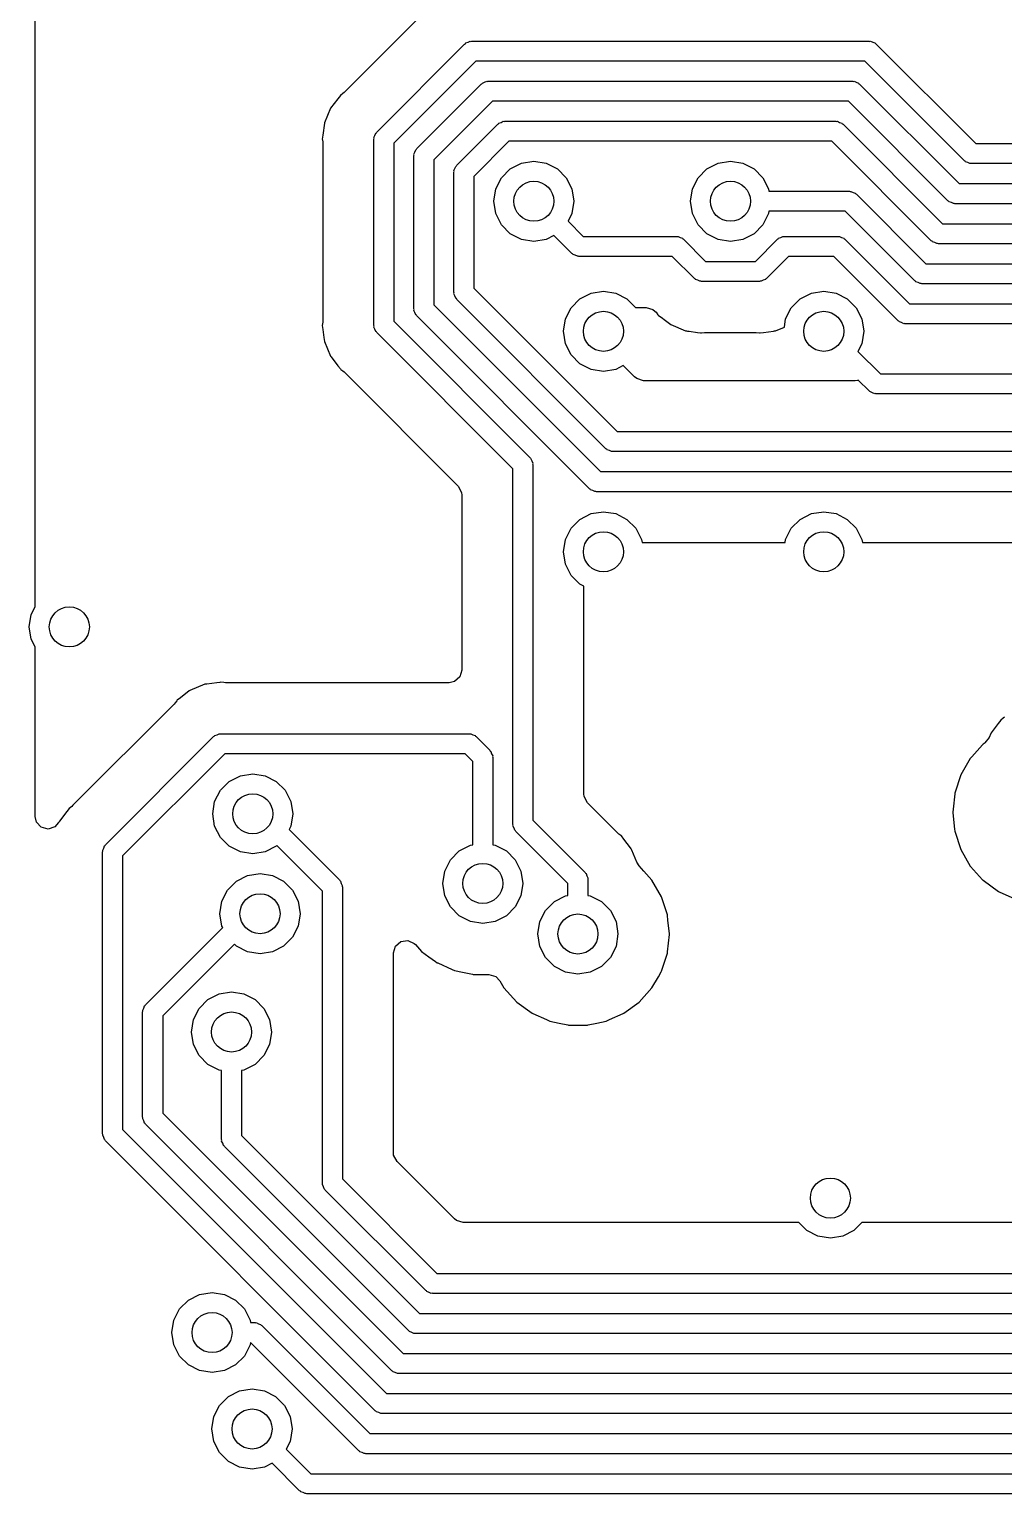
# Model space of a CAD drawing. Extents: x 1.41 to 5.4, y -5.53 to -2.36.
# Drawn here: x 1.409 to 1.793, y -4.065 to -3.49 of the extents above; entities that cross this region are included whole.
import ezdxf

# ---------------------------------------------------------------- set-up
doc = ezdxf.new("R2010")
doc.units = 0
doc.header["$MEASUREMENT"] = 0
doc.layers.add('BLACK', color=7, linetype='CONTINUOUS')

msp = doc.modelspace()

# ---------------------------------------------------------------- linework, layer by layer
at = {"layer": 'BLACK', "linetype": 'CONTINUOUS'}
for p, q in [((1.41173, -3.71657), (1.41173, -2.51895)), ((1.56512, -3.48258), (1.53324, -3.51446)), ((1.54605, -3.52996), (1.58061, -3.4954)), ((1.58061, -3.4954), (1.5809, -3.49525)), ((1.5809, -3.49525), (1.58108, -3.49499)), ((1.58108, -3.49499), (1.58196, -3.49471)), ((1.58196, -3.49471), (1.58278, -3.49429)), ((1.58278, -3.49429), (1.58309, -3.49434)), ((1.58309, -3.49434), (1.5834, -3.49424)), ((1.5834, -3.49424), (1.73964, -3.49424)), ((1.73964, -3.49424), (1.73994, -3.49434)), ((1.73994, -3.49434), (1.74025, -3.49429)), ((1.74025, -3.49429), (1.74107, -3.49471)), ((1.74107, -3.49471), (1.74195, -3.49499)), ((1.74195, -3.49499), (1.74214, -3.49525)), ((1.74214, -3.49525), (1.74242, -3.4954)), ((1.74242, -3.4954), (1.78155, -3.53452)), ((1.58503, -3.50212), (1.55277, -3.53437)), ((1.73801, -3.50212), (1.58503, -3.50212)), ((1.77713, -3.54124), (1.73801, -3.50212)), ((1.53275, -3.51489), (1.53175, -3.51565)), ((1.53324, -3.51446), (1.53275, -3.51489)), ((1.56178, -3.53647), (1.58713, -3.51112)), ((1.58713, -3.51112), (1.58741, -3.51098)), ((1.58741, -3.51098), (1.5876, -3.51072)), ((1.5876, -3.51072), (1.58847, -3.51044)), ((1.58847, -3.51044), (1.5893, -3.51002)), ((1.5893, -3.51002), (1.58961, -3.51007)), ((1.58961, -3.51007), (1.58991, -3.50997)), ((1.58991, -3.50997), (1.73312, -3.50997)), ((1.73312, -3.50997), (1.73342, -3.51007)), ((1.73342, -3.51007), (1.73374, -3.51002)), ((1.73374, -3.51002), (1.73456, -3.51044)), ((1.73456, -3.51044), (1.73543, -3.51072)), ((1.73543, -3.51072), (1.73562, -3.51098)), ((1.73562, -3.51098), (1.7359, -3.51112)), ((1.7359, -3.51112), (1.77503, -3.55025)), ((1.52791, -3.52066), (1.52554, -3.52638)), ((1.53079, -3.51691), (1.52791, -3.52066)), ((1.53175, -3.51565), (1.53079, -3.51691)), ((1.53079, -3.51691), (1.53079, -3.51691)), ((1.59154, -3.51785), (1.5685, -3.54089)), ((1.73149, -3.51785), (1.59154, -3.51785)), ((1.77062, -3.55697), (1.73149, -3.51785)), ((1.5255, -3.52649), (1.52488, -3.53117)), ((1.52554, -3.52638), (1.5255, -3.52649)), ((1.57751, -3.54299), (1.59364, -3.52685)), ((1.59364, -3.52685), (1.59393, -3.52671)), ((1.59393, -3.52671), (1.59411, -3.52645)), ((1.59411, -3.52645), (1.59499, -3.52617)), ((1.59499, -3.52617), (1.59581, -3.52575)), ((1.59581, -3.52575), (1.59613, -3.5258)), ((1.59613, -3.5258), (1.59643, -3.5257)), ((1.59643, -3.5257), (1.72661, -3.5257)), ((1.72661, -3.5257), (1.72691, -3.5258)), ((1.72691, -3.5258), (1.72722, -3.52575)), ((1.72722, -3.52575), (1.72804, -3.52617)), ((1.72804, -3.52617), (1.72892, -3.52645)), ((1.72892, -3.52645), (1.72911, -3.52671)), ((1.72911, -3.52671), (1.72939, -3.52685)), ((1.72939, -3.52685), (1.76852, -3.56598)), ((1.52488, -3.53117), (1.52467, -3.53274)), ((1.52488, -3.53117), (1.52488, -3.53117)), ((1.5449, -3.53274), (1.545, -3.53244)), ((1.54495, -3.53212), (1.54537, -3.5313)), ((1.545, -3.53244), (1.54495, -3.53212)), ((1.54537, -3.5313), (1.54565, -3.53043)), ((1.54565, -3.53043), (1.54591, -3.53024)), ((1.54591, -3.53024), (1.54605, -3.52996)), ((1.52467, -3.53274), (1.52472, -3.53306)), ((1.52472, -3.53306), (1.52484, -3.53399)), ((1.52484, -3.53399), (1.52488, -3.53463)), ((1.52488, -3.53463), (1.52488, -3.60407)), ((1.5449, -3.60596), (1.5449, -3.53274)), ((1.55277, -3.53437), (1.55277, -3.60433)), ((1.56068, -3.53864), (1.5611, -3.53782)), ((1.5611, -3.53782), (1.56138, -3.53694)), ((1.56138, -3.53694), (1.56164, -3.53675)), ((1.56164, -3.53675), (1.56178, -3.53647)), ((1.59806, -3.53357), (1.58423, -3.5474)), ((1.72497, -3.53357), (1.59806, -3.53357)), ((1.7641, -3.5727), (1.72497, -3.53357)), ((1.78155, -3.53452), (1.94252, -3.53452)), ((1.56063, -3.53925), (1.56073, -3.53895)), ((1.56063, -3.59945), (1.56063, -3.53925)), ((1.56073, -3.53895), (1.56068, -3.53864)), ((1.5685, -3.54089), (1.5685, -3.59782)), ((1.57683, -3.54433), (1.57711, -3.54346)), ((1.57711, -3.54346), (1.57737, -3.54327)), ((1.57737, -3.54327), (1.57751, -3.54299)), ((1.59858, -3.54444), (1.60297, -3.5422)), ((1.60297, -3.5422), (1.60783, -3.54143)), ((1.60783, -3.54143), (1.6127, -3.5422)), ((1.6127, -3.5422), (1.61709, -3.54444)), ((1.67588, -3.54444), (1.68027, -3.5422)), ((1.68027, -3.5422), (1.68514, -3.54143)), ((1.68514, -3.54143), (1.69, -3.5422)), ((1.69, -3.5422), (1.69439, -3.54444)), ((1.77742, -3.54139), (1.77713, -3.54124)), ((1.7776, -3.54165), (1.77742, -3.54139)), ((1.77848, -3.54193), (1.7776, -3.54165)), ((1.7793, -3.54235), (1.77848, -3.54193)), ((1.77962, -3.5423), (1.7793, -3.54235)), ((1.77992, -3.5424), (1.77962, -3.5423)), ((1.94089, -3.5424), (1.77992, -3.5424)), ((1.57636, -3.54577), (1.57646, -3.54547)), ((1.57636, -3.59293), (1.57636, -3.54577)), ((1.57641, -3.54515), (1.57683, -3.54433)), ((1.57646, -3.54547), (1.57641, -3.54515)), ((1.58423, -3.5474), (1.58423, -3.5913)), ((1.59286, -3.55231), (1.59509, -3.54792)), ((1.59509, -3.54792), (1.59858, -3.54444)), ((1.61709, -3.54444), (1.62058, -3.54792)), ((1.62058, -3.54792), (1.62281, -3.55231)), ((1.67016, -3.55231), (1.6724, -3.54792)), ((1.6724, -3.54792), (1.67588, -3.54444)), ((1.69439, -3.54444), (1.69788, -3.54792)), ((1.69788, -3.54792), (1.70011, -3.55231)), ((1.59209, -3.55718), (1.59286, -3.55231)), ((1.62281, -3.55231), (1.62358, -3.55718)), ((1.66939, -3.55718), (1.67016, -3.55231)), ((1.70011, -3.55231), (1.70026, -3.55324)), ((1.70026, -3.55324), (1.7319, -3.55324)), ((1.7319, -3.55324), (1.7322, -3.55334)), ((1.7322, -3.55334), (1.73252, -3.55329)), ((1.73252, -3.55329), (1.73334, -3.55371)), ((1.73334, -3.55371), (1.73422, -3.55399)), ((1.73422, -3.55399), (1.7344, -3.55425)), ((1.7344, -3.55425), (1.73468, -3.55439)), ((1.73468, -3.55439), (1.762, -3.58171)), ((1.77503, -3.55025), (1.93601, -3.55025)), ((1.59286, -3.56204), (1.59209, -3.55718)), ((1.62358, -3.55718), (1.62281, -3.56204)), ((1.67016, -3.56204), (1.66939, -3.55718)), ((1.70026, -3.56111), (1.70011, -3.56204)), ((1.73027, -3.56111), (1.70026, -3.56111)), ((1.75759, -3.58843), (1.73027, -3.56111)), ((1.7709, -3.55712), (1.77062, -3.55697)), ((1.77109, -3.55738), (1.7709, -3.55712)), ((1.77197, -3.55766), (1.77109, -3.55738)), ((1.77279, -3.55808), (1.77197, -3.55766)), ((1.7731, -3.55803), (1.77279, -3.55808)), ((1.7734, -3.55813), (1.7731, -3.55803)), ((1.93438, -3.55813), (1.7734, -3.55813)), ((1.59509, -3.56643), (1.59286, -3.56204)), ((1.59858, -3.56992), (1.59509, -3.56643)), ((1.62281, -3.56204), (1.62128, -3.56505)), ((1.62128, -3.56505), (1.62718, -3.57096)), ((1.6724, -3.56643), (1.67016, -3.56204)), ((1.67588, -3.56992), (1.6724, -3.56643)), ((1.69788, -3.56643), (1.69439, -3.56992)), ((1.70011, -3.56204), (1.69788, -3.56643)), ((1.76852, -3.56598), (1.92949, -3.56598)), ((1.60297, -3.57215), (1.59858, -3.56992)), ((1.60783, -3.57293), (1.60297, -3.57215)), ((1.6127, -3.57215), (1.60783, -3.57293)), ((1.61571, -3.57062), (1.6127, -3.57215)), ((1.62277, -3.57768), (1.61571, -3.57062)), ((1.62718, -3.57096), (1.66391, -3.57096)), ((1.66391, -3.57096), (1.66421, -3.57105)), ((1.66421, -3.57105), (1.66452, -3.57101)), ((1.66452, -3.57101), (1.66534, -3.57142)), ((1.66534, -3.57142), (1.66622, -3.57171)), ((1.66622, -3.57171), (1.66641, -3.57197)), ((1.66641, -3.57197), (1.66669, -3.57211)), ((1.66669, -3.57211), (1.67536, -3.58078)), ((1.68027, -3.57215), (1.67588, -3.56992)), ((1.68514, -3.57293), (1.68027, -3.57215)), ((1.69, -3.57215), (1.68514, -3.57293)), ((1.69439, -3.56992), (1.69, -3.57215)), ((1.69491, -3.58078), (1.70358, -3.57211)), ((1.70358, -3.57211), (1.70387, -3.57197)), ((1.70387, -3.57197), (1.70405, -3.57171)), ((1.70405, -3.57171), (1.70493, -3.57142)), ((1.70493, -3.57142), (1.70575, -3.57101)), ((1.70575, -3.57101), (1.70606, -3.57105)), ((1.70606, -3.57105), (1.70637, -3.57096)), ((1.70637, -3.57096), (1.72737, -3.57096)), ((1.72737, -3.57096), (1.72768, -3.57105)), ((1.72768, -3.57105), (1.72799, -3.57101)), ((1.72799, -3.57101), (1.72881, -3.57142)), ((1.72881, -3.57142), (1.72969, -3.57171)), ((1.72969, -3.57171), (1.72987, -3.57197)), ((1.72987, -3.57197), (1.73016, -3.57211)), ((1.73016, -3.57211), (1.75549, -3.59744)), ((1.76439, -3.57285), (1.7641, -3.5727)), ((1.76457, -3.5731), (1.76439, -3.57285)), ((1.62305, -3.57782), (1.62277, -3.57768)), ((1.62324, -3.57808), (1.62305, -3.57782)), ((1.62411, -3.57836), (1.62324, -3.57808)), ((1.62494, -3.57878), (1.62411, -3.57836)), ((1.76545, -3.57339), (1.76457, -3.5731)), ((1.76627, -3.57381), (1.76545, -3.57339)), ((1.76659, -3.57376), (1.76627, -3.57381)), ((1.76689, -3.57386), (1.76659, -3.57376)), ((1.92786, -3.57386), (1.76689, -3.57386)), ((1.62525, -3.57873), (1.62494, -3.57878)), ((1.62555, -3.57883), (1.62525, -3.57873)), ((1.66227, -3.57883), (1.62555, -3.57883)), ((1.67094, -3.5875), (1.66227, -3.57883)), ((1.67536, -3.58078), (1.69491, -3.58078)), ((1.708, -3.57883), (1.69933, -3.5875)), ((1.72574, -3.57883), (1.708, -3.57883)), ((1.75107, -3.60416), (1.72574, -3.57883)), ((1.762, -3.58171), (1.92158, -3.58171)), ((1.67123, -3.58765), (1.67094, -3.5875)), ((1.67141, -3.5879), (1.67123, -3.58765)), ((1.67229, -3.58819), (1.67141, -3.5879)), ((1.67311, -3.58861), (1.67229, -3.58819)), ((1.67343, -3.58856), (1.67311, -3.58861)), ((1.67373, -3.58865), (1.67343, -3.58856)), ((1.69654, -3.58865), (1.67373, -3.58865)), ((1.69685, -3.58856), (1.69654, -3.58865)), ((1.69716, -3.58861), (1.69685, -3.58856)), ((1.69798, -3.58819), (1.69716, -3.58861)), ((1.69886, -3.5879), (1.69798, -3.58819)), ((1.69904, -3.58765), (1.69886, -3.5879)), ((1.69933, -3.5875), (1.69904, -3.58765)), ((1.75787, -3.58858), (1.75759, -3.58843)), ((1.75806, -3.58883), (1.75787, -3.58858)), ((1.75893, -3.58912), (1.75806, -3.58883)), ((1.75976, -3.58954), (1.75893, -3.58912)), ((1.76007, -3.58949), (1.75976, -3.58954)), ((1.76037, -3.58959), (1.76007, -3.58949)), ((1.91995, -3.58959), (1.76037, -3.58959)), ((1.57646, -3.59324), (1.57636, -3.59293)), ((1.57641, -3.59355), (1.57646, -3.59324)), ((1.57683, -3.59437), (1.57641, -3.59355)), ((1.57711, -3.59525), (1.57683, -3.59437)), ((1.57737, -3.59543), (1.57711, -3.59525)), ((1.57751, -3.59572), (1.57737, -3.59543)), ((1.63619, -3.6544), (1.57751, -3.59572)), ((1.58423, -3.5913), (1.64061, -3.64768)), ((1.62245, -3.59901), (1.62593, -3.59553)), ((1.62593, -3.59553), (1.63032, -3.59329)), ((1.63032, -3.59329), (1.63519, -3.59252)), ((1.63519, -3.59252), (1.64005, -3.59329)), ((1.64005, -3.59329), (1.64444, -3.59553)), ((1.64444, -3.59553), (1.64777, -3.59885)), ((1.70906, -3.59901), (1.71254, -3.59553)), ((1.71254, -3.59553), (1.71693, -3.59329)), ((1.71693, -3.59329), (1.7218, -3.59252)), ((1.7218, -3.59252), (1.72667, -3.59329)), ((1.72667, -3.59329), (1.73106, -3.59553)), ((1.73106, -3.59553), (1.73454, -3.59901)), ((1.56073, -3.59975), (1.56063, -3.59945)), ((1.56068, -3.60006), (1.56073, -3.59975)), ((1.5611, -3.60089), (1.56068, -3.60006)), ((1.56138, -3.60176), (1.5611, -3.60089)), ((1.5685, -3.59782), (1.63409, -3.66341)), ((1.62021, -3.6034), (1.62245, -3.59901)), ((1.64777, -3.59885), (1.65193, -3.59885)), ((1.65193, -3.59885), (1.65461, -3.59964)), ((1.65461, -3.59964), (1.65544, -3.6003)), ((1.65544, -3.6003), (1.65545, -3.60032)), ((1.65545, -3.60032), (1.65588, -3.6008)), ((1.65588, -3.6008), (1.65664, -3.6018)), ((1.70682, -3.6034), (1.70906, -3.59901)), ((1.73454, -3.59901), (1.73678, -3.6034)), ((1.75549, -3.59744), (1.91225, -3.59744)), ((1.52484, -3.60472), (1.52467, -3.60596)), ((1.52467, -3.60596), (1.52488, -3.60753)), ((1.52488, -3.60407), (1.52484, -3.60472)), ((1.545, -3.60627), (1.5449, -3.60596)), ((1.54495, -3.60658), (1.545, -3.60627)), ((1.54537, -3.6074), (1.54495, -3.60658)), ((1.54565, -3.60828), (1.54537, -3.6074)), ((1.55277, -3.60433), (1.60631, -3.65786)), ((1.56164, -3.60195), (1.56138, -3.60176)), ((1.56178, -3.60223), (1.56164, -3.60195)), ((1.62968, -3.67013), (1.56178, -3.60223)), ((1.61944, -3.60827), (1.62021, -3.6034)), ((1.65664, -3.6018), (1.6569, -3.602)), ((1.6569, -3.602), (1.6579, -3.60277)), ((1.6579, -3.60277), (1.6579, -3.60277)), ((1.6579, -3.60277), (1.6596, -3.60407)), ((1.6596, -3.60407), (1.66165, -3.60564)), ((1.66165, -3.60564), (1.66747, -3.60806)), ((1.7028, -3.60806), (1.70632, -3.6066)), ((1.70632, -3.6066), (1.70682, -3.6034)), ((1.73678, -3.6034), (1.73755, -3.60827)), ((1.75136, -3.60431), (1.75107, -3.60416)), ((1.75154, -3.60456), (1.75136, -3.60431)), ((1.75242, -3.60485), (1.75154, -3.60456)), ((1.75324, -3.60527), (1.75242, -3.60485)), ((1.75355, -3.60522), (1.75324, -3.60527)), ((1.75386, -3.60531), (1.75355, -3.60522)), ((1.91062, -3.60531), (1.75386, -3.60531)), ((1.52488, -3.60753), (1.52488, -3.60753)), ((1.52488, -3.60753), (1.5253, -3.61075)), ((1.5253, -3.61075), (1.5255, -3.61222)), ((1.5255, -3.61222), (1.52791, -3.61805)), ((1.54591, -3.60846), (1.54565, -3.60828)), ((1.54605, -3.60875), (1.54591, -3.60846)), ((1.59958, -3.66228), (1.54605, -3.60875)), ((1.62021, -3.61313), (1.61944, -3.60827)), ((1.62245, -3.61752), (1.62021, -3.61313)), ((1.66747, -3.60806), (1.6678, -3.6081)), ((1.6678, -3.6081), (1.6678, -3.6081)), ((1.6678, -3.6081), (1.66824, -3.60816)), ((1.66824, -3.60816), (1.6689, -3.60825)), ((1.6689, -3.60825), (1.67216, -3.60867)), ((1.67216, -3.60867), (1.67216, -3.60867)), ((1.67216, -3.60867), (1.67216, -3.60867)), ((1.67216, -3.60867), (1.67341, -3.60884)), ((1.67341, -3.60884), (1.67373, -3.60888)), ((1.67373, -3.60888), (1.67498, -3.60872)), ((1.67498, -3.60872), (1.67562, -3.60867)), ((1.67562, -3.60867), (1.69465, -3.60867)), ((1.69465, -3.60867), (1.6953, -3.60872)), ((1.6953, -3.60872), (1.69654, -3.60888)), ((1.69654, -3.60888), (1.69687, -3.60884)), ((1.69687, -3.60884), (1.69811, -3.60867)), ((1.69811, -3.60867), (1.70203, -3.60816)), ((1.69811, -3.60867), (1.69811, -3.60867)), ((1.69811, -3.60867), (1.69811, -3.60867)), ((1.69811, -3.60867), (1.69811, -3.60867)), ((1.70203, -3.60816), (1.70248, -3.6081)), ((1.70248, -3.6081), (1.7028, -3.60806)), ((1.70248, -3.6081), (1.70248, -3.6081)), ((1.73678, -3.61313), (1.73524, -3.61614)), ((1.73755, -3.60827), (1.73678, -3.61313)), ((1.52791, -3.61805), (1.52811, -3.6183)), ((1.52811, -3.6183), (1.52811, -3.6183)), ((1.52811, -3.6183), (1.53079, -3.62179)), ((1.62593, -3.62101), (1.62245, -3.61752)), ((1.73524, -3.61614), (1.74408, -3.62498)), ((1.53079, -3.62179), (1.53079, -3.62179)), ((1.53079, -3.62179), (1.53175, -3.62305)), ((1.53175, -3.62305), (1.53201, -3.62325)), ((1.53201, -3.62325), (1.53275, -3.62382)), ((1.53275, -3.62382), (1.53324, -3.62424)), ((1.53324, -3.62424), (1.57811, -3.66912)), ((1.63032, -3.62324), (1.62593, -3.62101)), ((1.63519, -3.62402), (1.63032, -3.62324)), ((1.64005, -3.62324), (1.63519, -3.62402)), ((1.64299, -3.62175), (1.64005, -3.62324)), ((1.64744, -3.6262), (1.64299, -3.62175)), ((1.64827, -3.62687), (1.64744, -3.6262)), ((1.65095, -3.62766), (1.64827, -3.62687)), ((1.73414, -3.62766), (1.65095, -3.62766)), ((1.73513, -3.62756), (1.73414, -3.62766)), ((1.73539, -3.62742), (1.73513, -3.62756)), ((1.73967, -3.6317), (1.73539, -3.62742)), ((1.74408, -3.62498), (1.85282, -3.62498)), ((1.73995, -3.63185), (1.73967, -3.6317)), ((1.74014, -3.6321), (1.73995, -3.63185)), ((1.74101, -3.63239), (1.74014, -3.6321)), ((1.74183, -3.63281), (1.74101, -3.63239)), ((1.74215, -3.63276), (1.74183, -3.63281)), ((1.74245, -3.63285), (1.74215, -3.63276)), ((1.85282, -3.63285), (1.74245, -3.63285)), ((1.64061, -3.64768), (1.8517, -3.64768)), ((1.60631, -3.65786), (1.60645, -3.65815)), ((1.60645, -3.65815), (1.60671, -3.65833)), ((1.60671, -3.65833), (1.60699, -3.65921)), ((1.60699, -3.65921), (1.60741, -3.66003)), ((1.63647, -3.65454), (1.63619, -3.6544)), ((1.63666, -3.6548), (1.63647, -3.65454)), ((1.63754, -3.65508), (1.63666, -3.6548)), ((1.63836, -3.6555), (1.63754, -3.65508)), ((1.63867, -3.65545), (1.63836, -3.6555)), ((1.63897, -3.65555), (1.63867, -3.65545)), ((1.85007, -3.65555), (1.63897, -3.65555)), ((1.59958, -3.80199), (1.59958, -3.66228)), ((1.60741, -3.66003), (1.60736, -3.66035)), ((1.60736, -3.66035), (1.60746, -3.66065)), ((1.60746, -3.66065), (1.60746, -3.80036)), ((1.63409, -3.66341), (1.842, -3.66341)), ((1.57811, -3.66912), (1.57945, -3.67157)), ((1.62996, -3.67027), (1.62968, -3.67013)), ((1.63015, -3.67053), (1.62996, -3.67027)), ((1.63102, -3.67081), (1.63015, -3.67053)), ((1.57945, -3.67157), (1.57956, -3.67263)), ((1.57956, -3.67263), (1.57956, -3.74138)), ((1.63184, -3.67123), (1.63102, -3.67081)), ((1.63216, -3.67118), (1.63184, -3.67123)), ((1.63246, -3.67128), (1.63216, -3.67118)), ((1.84037, -3.67128), (1.63246, -3.67128)), ((1.62245, -3.68563), (1.62593, -3.68214)), ((1.62593, -3.68214), (1.63032, -3.6799)), ((1.63032, -3.6799), (1.63519, -3.67913)), ((1.63519, -3.67913), (1.64005, -3.6799)), ((1.64005, -3.6799), (1.64444, -3.68214)), ((1.64444, -3.68214), (1.64793, -3.68563)), ((1.70906, -3.68563), (1.71254, -3.68214)), ((1.71254, -3.68214), (1.71693, -3.6799)), ((1.71693, -3.6799), (1.7218, -3.67913)), ((1.7218, -3.67913), (1.72667, -3.6799)), ((1.72667, -3.6799), (1.73106, -3.68214)), ((1.73106, -3.68214), (1.73454, -3.68563)), ((1.62021, -3.69002), (1.62245, -3.68563)), ((1.64793, -3.68563), (1.65016, -3.69002)), ((1.70682, -3.69002), (1.70906, -3.68563)), ((1.73454, -3.68563), (1.73678, -3.69002)), ((1.61944, -3.69488), (1.62021, -3.69002)), ((1.65016, -3.69002), (1.65037, -3.6913)), ((1.65037, -3.6913), (1.70662, -3.6913)), ((1.70662, -3.6913), (1.70682, -3.69002)), ((1.73678, -3.69002), (1.73698, -3.6913)), ((1.73698, -3.6913), (1.83002, -3.6913)), ((1.62021, -3.69975), (1.61944, -3.69488)), ((1.62245, -3.70414), (1.62021, -3.69975)), ((1.62593, -3.70762), (1.62245, -3.70414)), ((1.62748, -3.70841), (1.62593, -3.70762)), ((1.62748, -3.79001), (1.62748, -3.70841)), ((1.41022, -3.71954), (1.41173, -3.71657)), ((1.40945, -3.72441), (1.41022, -3.71954)), ((1.41022, -3.72928), (1.40945, -3.72441)), ((1.41173, -3.73224), (1.41022, -3.72928)), ((1.41173, -3.79887), (1.41173, -3.73224)), ((1.57878, -3.74406), (1.57666, -3.74589)), ((1.57956, -3.74138), (1.57878, -3.74406)), ((1.47237, -3.74957), (1.46888, -3.75225)), ((1.47263, -3.74937), (1.47237, -3.74957)), ((1.47237, -3.74957), (1.47237, -3.74957)), ((1.47846, -3.74696), (1.47263, -3.74937)), ((1.47878, -3.74692), (1.47846, -3.74696)), ((1.47922, -3.74686), (1.47878, -3.74692)), ((1.47878, -3.74692), (1.47878, -3.74692)), ((1.48314, -3.74634), (1.47922, -3.74686)), ((1.48439, -3.74618), (1.48314, -3.74634)), ((1.48314, -3.74634), (1.48314, -3.74634)), ((1.48314, -3.74634), (1.48314, -3.74634)), ((1.48314, -3.74634), (1.48314, -3.74634)), ((1.48314, -3.74634), (1.48314, -3.74634)), ((1.48471, -3.74613), (1.48439, -3.74618)), ((1.48596, -3.7463), (1.48471, -3.74613)), ((1.48661, -3.74634), (1.48596, -3.7463)), ((1.5746, -3.74634), (1.48661, -3.74634)), ((1.57666, -3.74589), (1.5746, -3.74634)), ((1.46643, -3.7547), (1.42663, -3.7945)), ((1.46686, -3.75421), (1.46643, -3.7547)), ((1.46743, -3.75347), (1.46686, -3.75421)), ((1.46763, -3.75321), (1.46743, -3.75347)), ((1.46888, -3.75225), (1.46763, -3.75321)), ((1.46888, -3.75225), (1.46888, -3.75225)), ((1.79044, -3.76229), (1.78757, -3.76604)), ((1.79141, -3.76104), (1.79044, -3.76229)), ((1.79044, -3.76229), (1.79044, -3.76229)), ((1.7924, -3.76027), (1.79141, -3.76104)), ((1.79289, -3.75984), (1.7924, -3.76027)), ((1.43945, -3.80999), (1.48193, -3.76751)), ((1.48193, -3.76751), (1.48221, -3.76737)), ((1.48221, -3.76737), (1.4824, -3.76711)), ((1.4824, -3.76711), (1.48328, -3.76683)), ((1.48328, -3.76683), (1.4841, -3.76641)), ((1.4841, -3.76641), (1.48441, -3.76646)), ((1.48441, -3.76646), (1.48471, -3.76636)), ((1.48471, -3.76636), (1.5824, -3.76636)), ((1.5824, -3.76636), (1.5827, -3.76646)), ((1.5827, -3.76646), (1.58301, -3.76641)), ((1.58301, -3.76641), (1.58383, -3.76683)), ((1.58383, -3.76683), (1.58471, -3.76711)), ((1.58471, -3.76711), (1.5849, -3.76737)), ((1.5849, -3.76737), (1.58518, -3.76751)), ((1.58518, -3.76751), (1.59055, -3.77288)), ((1.78682, -3.76783), (1.78516, -3.76995)), ((1.78744, -3.76634), (1.78682, -3.76783)), ((1.78757, -3.76604), (1.78744, -3.76634)), ((1.78744, -3.76634), (1.78744, -3.76634)), ((1.48634, -3.77424), (1.44617, -3.81441)), ((1.58077, -3.77424), (1.48634, -3.77424)), ((1.58382, -3.77729), (1.58077, -3.77424)), ((1.59055, -3.77288), (1.59069, -3.77316)), ((1.59069, -3.77316), (1.59095, -3.77335)), ((1.59095, -3.77335), (1.59123, -3.77423)), ((1.59123, -3.77423), (1.59165, -3.77505)), ((1.78425, -3.77067), (1.77999, -3.77541)), ((1.78443, -3.77048), (1.78425, -3.77067)), ((1.78488, -3.77015), (1.78443, -3.77048)), ((1.78516, -3.76995), (1.78488, -3.77015)), ((1.58382, -3.81005), (1.58382, -3.77729)), ((1.59165, -3.77505), (1.5916, -3.77536)), ((1.5916, -3.77536), (1.5917, -3.77566)), ((1.5917, -3.77566), (1.5917, -3.81005)), ((1.7794, -3.77607), (1.77564, -3.78258)), ((1.77999, -3.77541), (1.7794, -3.77607)), ((1.48457, -3.78858), (1.48806, -3.7851)), ((1.48806, -3.7851), (1.49245, -3.78286)), ((1.49245, -3.78286), (1.49731, -3.78209)), ((1.49731, -3.78209), (1.50218, -3.78286)), ((1.50218, -3.78286), (1.50657, -3.7851)), ((1.50657, -3.7851), (1.51005, -3.78858)), ((1.77564, -3.78258), (1.77331, -3.78973)), ((1.48234, -3.79297), (1.48457, -3.78858)), ((1.51005, -3.78858), (1.51229, -3.79297)), ((1.62759, -3.79107), (1.62748, -3.79001)), ((1.62893, -3.79352), (1.62759, -3.79107)), ((1.77329, -3.78999), (1.77266, -3.79595)), ((1.77331, -3.78973), (1.77329, -3.78999)), ((1.77329, -3.78999), (1.77329, -3.78999)), ((1.42418, -3.79695), (1.42131, -3.8007)), ((1.42515, -3.79569), (1.42418, -3.79695)), ((1.42418, -3.79695), (1.42418, -3.79695)), ((1.42615, -3.79492), (1.42515, -3.79569)), ((1.42663, -3.7945), (1.42615, -3.79492)), ((1.48157, -3.79784), (1.48234, -3.79297)), ((1.51229, -3.79297), (1.51306, -3.79784)), ((1.64077, -3.80535), (1.62893, -3.79352)), ((1.77266, -3.79595), (1.77253, -3.79721)), ((1.77253, -3.79721), (1.77255, -3.79746)), ((1.41226, -3.8011), (1.41173, -3.79887)), ((1.41416, -3.80314), (1.41226, -3.8011)), ((1.41952, -3.80295), (1.41687, -3.80383)), ((1.42092, -3.80122), (1.41952, -3.80295)), ((1.42102, -3.80128), (1.42092, -3.80122)), ((1.42118, -3.801), (1.42102, -3.80128)), ((1.42131, -3.8007), (1.42118, -3.801)), ((1.48234, -3.8027), (1.48157, -3.79784)), ((1.48457, -3.80709), (1.48234, -3.8027)), ((1.51229, -3.8027), (1.51162, -3.80402)), ((1.51306, -3.79784), (1.51229, -3.8027)), ((1.59968, -3.80229), (1.59958, -3.80199)), ((1.59963, -3.80261), (1.59968, -3.80229)), ((1.60005, -3.80343), (1.59963, -3.80261)), ((1.60746, -3.80036), (1.62795, -3.82085)), ((1.77255, -3.79746), (1.77322, -3.80384)), ((1.41687, -3.80383), (1.41416, -3.80314)), ((1.48806, -3.81058), (1.48457, -3.80709)), ((1.51162, -3.80402), (1.53142, -3.82382)), ((1.60034, -3.8043), (1.60005, -3.80343)), ((1.60059, -3.80449), (1.60034, -3.8043)), ((1.60074, -3.80477), (1.60059, -3.80449)), ((1.62123, -3.82527), (1.60074, -3.80477)), ((1.64125, -3.80578), (1.64077, -3.80535)), ((1.64199, -3.80635), (1.64125, -3.80578)), ((1.64225, -3.80655), (1.64199, -3.80635)), ((1.64322, -3.80781), (1.64225, -3.80655)), ((1.64587, -3.81126), (1.64322, -3.80781)), ((1.64322, -3.80781), (1.64322, -3.80781)), ((1.64322, -3.80781), (1.64322, -3.80781)), ((1.77322, -3.80384), (1.77331, -3.80468)), ((1.77331, -3.80468), (1.77564, -3.81183)), ((1.4383, -3.81278), (1.4384, -3.81247)), ((1.4383, -3.92353), (1.4383, -3.81278)), ((1.43835, -3.81216), (1.43876, -3.81134)), ((1.4384, -3.81247), (1.43835, -3.81216)), ((1.43876, -3.81134), (1.43905, -3.81046)), ((1.43905, -3.81046), (1.43931, -3.81028)), ((1.43931, -3.81028), (1.43945, -3.80999)), ((1.44617, -3.81441), (1.44617, -3.9219)), ((1.49245, -3.81282), (1.48806, -3.81058)), ((1.49731, -3.81359), (1.49245, -3.81282)), ((1.50218, -3.81282), (1.49731, -3.81359)), ((1.50657, -3.81058), (1.50218, -3.81282)), ((1.5068, -3.81034), (1.50657, -3.81058)), ((1.5247, -3.82824), (1.5068, -3.81034)), ((1.57502, -3.81592), (1.5785, -3.81244)), ((1.5785, -3.81244), (1.58289, -3.8102)), ((1.58289, -3.8102), (1.58382, -3.81005)), ((1.5917, -3.81005), (1.59263, -3.8102)), ((1.59263, -3.8102), (1.59702, -3.81244)), ((1.59702, -3.81244), (1.6005, -3.81592)), ((1.64609, -3.81155), (1.64587, -3.81126)), ((1.64631, -3.81208), (1.64609, -3.81155)), ((1.64829, -3.81686), (1.64631, -3.81208)), ((1.77564, -3.81183), (1.7794, -3.81835)), ((1.57201, -3.82518), (1.57278, -3.82031)), ((1.57278, -3.82031), (1.57502, -3.81592)), ((1.6005, -3.81592), (1.60274, -3.82031)), ((1.60274, -3.82031), (1.60351, -3.82518)), ((1.64929, -3.81827), (1.64829, -3.81686)), ((1.64923, -3.81832), (1.64929, -3.81827)), ((1.65106, -3.82035), (1.64923, -3.81832)), ((1.65426, -3.82391), (1.65106, -3.82035)), ((1.7794, -3.81835), (1.77957, -3.81854)), ((1.77957, -3.81854), (1.77957, -3.81854)), ((1.77957, -3.81854), (1.78425, -3.82374)), ((1.48743, -3.82783), (1.49091, -3.82434)), ((1.49091, -3.82434), (1.4953, -3.82211)), ((1.4953, -3.82211), (1.50017, -3.82134)), ((1.50017, -3.82134), (1.50503, -3.82211)), ((1.50503, -3.82211), (1.50942, -3.82434)), ((1.50942, -3.82434), (1.51291, -3.82783)), ((1.53142, -3.82382), (1.53156, -3.8241)), ((1.53156, -3.8241), (1.53182, -3.82429)), ((1.53182, -3.82429), (1.5321, -3.82517)), ((1.5321, -3.82517), (1.53252, -3.82599)), ((1.53252, -3.82599), (1.53247, -3.8263)), ((1.57278, -3.83004), (1.57201, -3.82518)), ((1.60351, -3.82518), (1.60274, -3.83004)), ((1.62123, -3.82992), (1.62123, -3.82527)), ((1.62795, -3.82085), (1.62809, -3.82113)), ((1.62809, -3.82113), (1.62835, -3.82132)), ((1.62835, -3.82132), (1.62864, -3.8222)), ((1.62864, -3.8222), (1.62906, -3.82302)), ((1.62906, -3.82302), (1.62901, -3.82333)), ((1.62901, -3.82333), (1.6291, -3.82364)), ((1.6291, -3.82364), (1.6291, -3.82992)), ((1.65802, -3.83042), (1.65426, -3.82391)), ((1.78425, -3.82374), (1.78443, -3.82393)), ((1.78443, -3.82393), (1.79051, -3.82835)), ((1.48519, -3.83222), (1.48743, -3.82783)), ((1.51291, -3.82783), (1.51514, -3.83222)), ((1.5247, -3.94291), (1.5247, -3.82824)), ((1.53247, -3.8263), (1.53257, -3.8266)), ((1.53257, -3.8266), (1.53257, -3.94128)), ((1.57502, -3.83443), (1.57278, -3.83004)), ((1.60274, -3.83004), (1.6005, -3.83443)), ((1.61591, -3.83231), (1.6203, -3.83007)), ((1.6203, -3.83007), (1.62123, -3.82992)), ((1.6291, -3.82992), (1.63003, -3.83007)), ((1.63003, -3.83007), (1.63442, -3.83231)), ((1.66035, -3.83757), (1.65802, -3.83042)), ((1.79051, -3.82835), (1.79075, -3.82846)), ((1.79075, -3.82846), (1.79075, -3.82846)), ((1.79075, -3.82846), (1.79571, -3.83067)), ((1.48442, -3.83708), (1.48519, -3.83222)), ((1.48519, -3.84195), (1.48442, -3.83708)), ((1.51514, -3.83222), (1.51591, -3.83708)), ((1.51591, -3.83708), (1.51514, -3.84195)), ((1.5785, -3.83792), (1.57502, -3.83443)), ((1.6005, -3.83443), (1.59702, -3.83792)), ((1.61019, -3.84018), (1.61243, -3.83579)), ((1.61243, -3.83579), (1.61591, -3.83231)), ((1.63442, -3.83231), (1.63791, -3.83579)), ((1.63791, -3.83579), (1.64014, -3.84018)), ((1.66037, -3.83783), (1.66035, -3.83757)), ((1.45518, -3.87286), (1.48549, -3.84255)), ((1.48549, -3.84255), (1.48519, -3.84195)), ((1.51514, -3.84195), (1.51291, -3.84634)), ((1.58289, -3.84015), (1.5785, -3.83792)), ((1.58776, -3.84093), (1.58289, -3.84015)), ((1.59263, -3.84015), (1.58776, -3.84093)), ((1.59702, -3.83792), (1.59263, -3.84015)), ((1.60942, -3.84505), (1.61019, -3.84018)), ((1.64014, -3.84018), (1.64091, -3.84505)), ((1.66056, -3.83961), (1.66037, -3.83783)), ((1.66037, -3.83783), (1.66037, -3.83783)), ((1.66113, -3.84505), (1.66056, -3.83961)), ((1.49013, -3.84905), (1.4619, -3.87727)), ((1.49091, -3.84983), (1.49013, -3.84905)), ((1.51291, -3.84634), (1.50942, -3.84983)), ((1.55338, -3.84981), (1.55549, -3.84798)), ((1.55549, -3.84798), (1.55826, -3.84758)), ((1.55826, -3.84758), (1.5608, -3.84874)), ((1.5608, -3.84874), (1.56124, -3.84917)), ((1.61019, -3.84991), (1.60942, -3.84505)), ((1.64091, -3.84505), (1.64014, -3.84991)), ((1.66039, -3.85206), (1.6611, -3.84531)), ((1.6611, -3.84531), (1.66113, -3.84505)), ((1.4953, -3.85206), (1.49091, -3.84983)), ((1.50017, -3.85283), (1.4953, -3.85206)), ((1.50503, -3.85206), (1.50017, -3.85283)), ((1.50942, -3.84983), (1.50503, -3.85206)), ((1.55259, -3.85249), (1.55338, -3.84981)), ((1.55259, -3.93094), (1.55259, -3.85249)), ((1.56124, -3.84917), (1.5637, -3.8519)), ((1.5637, -3.8519), (1.56655, -3.85398)), ((1.56655, -3.85398), (1.5692, -3.8559)), ((1.61243, -3.8543), (1.61019, -3.84991)), ((1.61591, -3.85779), (1.61243, -3.8543)), ((1.63791, -3.8543), (1.63442, -3.85779)), ((1.64014, -3.84991), (1.63791, -3.8543)), ((1.65802, -3.85968), (1.66035, -3.85253)), ((1.66035, -3.85253), (1.66039, -3.85206)), ((1.5692, -3.8559), (1.56978, -3.85632)), ((1.56978, -3.85632), (1.57002, -3.85643)), ((1.57002, -3.85643), (1.57002, -3.85643)), ((1.57002, -3.85643), (1.5757, -3.85896)), ((1.5757, -3.85896), (1.57665, -3.85938)), ((1.57665, -3.85938), (1.57982, -3.86006)), ((1.57982, -3.86006), (1.58375, -3.86089)), ((1.6203, -3.86003), (1.61591, -3.85779)), ((1.62517, -3.8608), (1.6203, -3.86003)), ((1.63003, -3.86003), (1.62517, -3.8608)), ((1.63442, -3.85779), (1.63003, -3.86003)), ((1.65678, -3.86184), (1.65789, -3.8599)), ((1.65789, -3.8599), (1.65802, -3.85968)), ((1.65789, -3.8599), (1.65789, -3.8599)), ((1.58375, -3.86089), (1.58375, -3.86089)), ((1.58375, -3.86089), (1.584, -3.86094)), ((1.584, -3.86094), (1.59018, -3.86094)), ((1.59018, -3.86094), (1.59286, -3.86173)), ((1.59286, -3.86173), (1.59448, -3.86343)), ((1.59448, -3.86343), (1.59607, -3.86619)), ((1.59607, -3.86619), (1.6011, -3.87178)), ((1.64923, -3.87178), (1.65426, -3.86619)), ((1.65426, -3.86619), (1.65678, -3.86184)), ((1.47624, -3.87432), (1.47972, -3.87083)), ((1.47972, -3.87083), (1.48411, -3.8686)), ((1.48411, -3.8686), (1.48898, -3.86783)), ((1.48898, -3.86783), (1.49385, -3.8686)), ((1.49385, -3.8686), (1.49824, -3.87083)), ((1.49824, -3.87083), (1.50172, -3.87432)), ((1.6011, -3.87178), (1.60718, -3.87619)), ((1.64315, -3.87619), (1.64923, -3.87178)), ((1.45403, -3.87564), (1.45412, -3.87534)), ((1.45403, -3.91702), (1.45403, -3.87564)), ((1.45407, -3.87503), (1.45449, -3.87421)), ((1.45412, -3.87534), (1.45407, -3.87503)), ((1.45449, -3.87421), (1.45478, -3.87333)), ((1.45478, -3.87333), (1.45504, -3.87314)), ((1.45504, -3.87314), (1.45518, -3.87286)), ((1.4619, -3.87727), (1.4619, -3.91539)), ((1.474, -3.87871), (1.47624, -3.87432)), ((1.50172, -3.87432), (1.50396, -3.87871)), ((1.60718, -3.87619), (1.60742, -3.8763)), ((1.60742, -3.8763), (1.60742, -3.8763)), ((1.60742, -3.8763), (1.61279, -3.87869)), ((1.63754, -3.87869), (1.64291, -3.8763)), ((1.64291, -3.8763), (1.64315, -3.87619)), ((1.64291, -3.8763), (1.64291, -3.8763)), ((1.47323, -3.88357), (1.474, -3.87871)), ((1.474, -3.88844), (1.47323, -3.88357)), ((1.50396, -3.87871), (1.50473, -3.88357)), ((1.50473, -3.88357), (1.50396, -3.88844)), ((1.61279, -3.87869), (1.61405, -3.87925)), ((1.61405, -3.87925), (1.61773, -3.88003)), ((1.61773, -3.88003), (1.62115, -3.88076)), ((1.62115, -3.88076), (1.62115, -3.88076)), ((1.62115, -3.88076), (1.62141, -3.88082)), ((1.62141, -3.88082), (1.62893, -3.88082)), ((1.62893, -3.88082), (1.62918, -3.88076)), ((1.62918, -3.88076), (1.6326, -3.88003)), ((1.62918, -3.88076), (1.62918, -3.88076)), ((1.6326, -3.88003), (1.63628, -3.87925)), ((1.63628, -3.87925), (1.63754, -3.87869)), ((1.47624, -3.89283), (1.474, -3.88844)), ((1.50396, -3.88844), (1.50172, -3.89283)), ((1.47972, -3.89632), (1.47624, -3.89283)), ((1.50172, -3.89283), (1.49824, -3.89632)), ((1.48411, -3.89855), (1.47972, -3.89632)), ((1.48504, -3.8987), (1.48411, -3.89855)), ((1.48504, -3.92579), (1.48504, -3.8987)), ((1.49385, -3.89855), (1.49292, -3.8987)), ((1.49292, -3.8987), (1.49292, -3.92416)), ((1.49824, -3.89632), (1.49385, -3.89855)), ((1.45412, -3.91732), (1.45403, -3.91702)), ((1.45407, -3.91763), (1.45412, -3.91732)), ((1.45449, -3.91845), (1.45407, -3.91763)), ((1.4619, -3.91539), (1.55641, -4.0099)), ((1.4384, -3.92383), (1.4383, -3.92353)), ((1.43835, -3.92415), (1.4384, -3.92383)), ((1.44617, -3.9219), (1.5499, -4.02563)), ((1.45478, -3.91933), (1.45449, -3.91845)), ((1.45504, -3.91952), (1.45478, -3.91933)), ((1.45518, -3.9198), (1.45504, -3.91952)), ((1.552, -4.01662), (1.45518, -3.9198)), ((1.43876, -3.92497), (1.43835, -3.92415)), ((1.43905, -3.92585), (1.43876, -3.92497)), ((1.43931, -3.92603), (1.43905, -3.92585)), ((1.43945, -3.92632), (1.43931, -3.92603)), ((1.54548, -4.03235), (1.43945, -3.92632)), ((1.48514, -3.92609), (1.48504, -3.92579)), ((1.48509, -3.92641), (1.48514, -3.92609)), ((1.48551, -3.92723), (1.48509, -3.92641)), ((1.48579, -3.9281), (1.48551, -3.92723)), ((1.48605, -3.92829), (1.48579, -3.9281)), ((1.4862, -3.92857), (1.48605, -3.92829)), ((1.55851, -4.00089), (1.4862, -3.92857)), ((1.49292, -3.92416), (1.56293, -3.99417)), ((1.5527, -3.93199), (1.55259, -3.93094)), ((1.55404, -3.93444), (1.5527, -3.93199)), ((1.57657, -3.95697), (1.55404, -3.93444)), ((1.52479, -3.94322), (1.5247, -3.94291)), ((1.52474, -3.94353), (1.52479, -3.94322)), ((1.52516, -3.94435), (1.52474, -3.94353)), ((1.52545, -3.94523), (1.52516, -3.94435)), ((1.5257, -3.94541), (1.52545, -3.94523)), ((1.52585, -3.9457), (1.5257, -3.94541)), ((1.56531, -3.98516), (1.52585, -3.9457)), ((1.53257, -3.94128), (1.56973, -3.97844)), ((1.57739, -3.95763), (1.57657, -3.95697)), ((1.58008, -3.95842), (1.57739, -3.95763)), ((1.71201, -3.95842), (1.58008, -3.95842)), ((1.71515, -3.96156), (1.71201, -3.95842)), ((1.7368, -3.95842), (1.73367, -3.96156)), ((1.93356, -3.95842), (1.7368, -3.95842)), ((1.71954, -3.9638), (1.71515, -3.96156)), ((1.72441, -3.96457), (1.71954, -3.9638)), ((1.72928, -3.9638), (1.72441, -3.96457)), ((1.73367, -3.96156), (1.72928, -3.9638)), ((1.56973, -3.97844), (1.94391, -3.97844)), ((1.47205, -3.9889), (1.47644, -3.98666)), ((1.47644, -3.98666), (1.48131, -3.98589)), ((1.48131, -3.98589), (1.48617, -3.98666)), ((1.48617, -3.98666), (1.49056, -3.9889)), ((1.5656, -3.98531), (1.56531, -3.98516)), ((1.56578, -3.98556), (1.5656, -3.98531)), ((1.56666, -3.98585), (1.56578, -3.98556)), ((1.56748, -3.98627), (1.56666, -3.98585)), ((1.5678, -3.98622), (1.56748, -3.98627)), ((1.5681, -3.98631), (1.5678, -3.98622)), ((1.94554, -3.98631), (1.5681, -3.98631)), ((1.46633, -3.99677), (1.46857, -3.99238)), ((1.46857, -3.99238), (1.47205, -3.9889)), ((1.49056, -3.9889), (1.49405, -3.99238)), ((1.49405, -3.99238), (1.49628, -3.99677)), ((1.46556, -4.00164), (1.46633, -3.99677)), ((1.49628, -3.99677), (1.49643, -3.9977)), ((1.49643, -3.9977), (1.49809, -3.9977)), ((1.49809, -3.9977), (1.4984, -3.9978)), ((1.4984, -3.9978), (1.49871, -3.99775)), ((1.49871, -3.99775), (1.49953, -3.99817)), ((1.49953, -3.99817), (1.50041, -3.99845)), ((1.50041, -3.99845), (1.50059, -3.99871)), ((1.50059, -3.99871), (1.50088, -3.99885)), ((1.56293, -3.99417), (1.95043, -3.99417)), ((1.46633, -4.0065), (1.46556, -4.00164)), ((1.50088, -3.99885), (1.54338, -4.04136)), ((1.5588, -4.00104), (1.55851, -4.00089)), ((1.55898, -4.00129), (1.5588, -4.00104)), ((1.55986, -4.00158), (1.55898, -4.00129)), ((1.56068, -4.002), (1.55986, -4.00158)), ((1.561, -4.00195), (1.56068, -4.002)), ((1.5613, -4.00204), (1.561, -4.00195)), ((1.95206, -4.00204), (1.5613, -4.00204)), ((1.46857, -4.01089), (1.46633, -4.0065)), ((1.49628, -4.0065), (1.49405, -4.01089)), ((1.49643, -4.00557), (1.49628, -4.0065)), ((1.49646, -4.00557), (1.49643, -4.00557)), ((1.53897, -4.04808), (1.49646, -4.00557)), ((1.55641, -4.0099), (1.95694, -4.0099)), ((1.47205, -4.01438), (1.46857, -4.01089)), ((1.47644, -4.01661), (1.47205, -4.01438)), ((1.49056, -4.01438), (1.48617, -4.01661)), ((1.49405, -4.01089), (1.49056, -4.01438)), ((1.48131, -4.01738), (1.47644, -4.01661)), ((1.48617, -4.01661), (1.48131, -4.01738)), ((1.55228, -4.01676), (1.552, -4.01662)), ((1.55247, -4.01702), (1.55228, -4.01676)), ((1.55335, -4.01731), (1.55247, -4.01702)), ((1.55417, -4.01772), (1.55335, -4.01731)), ((1.55448, -4.01768), (1.55417, -4.01772)), ((1.55478, -4.01777), (1.55448, -4.01768)), ((1.95857, -4.01777), (1.55478, -4.01777)), ((1.48429, -4.03027), (1.48778, -4.02678)), ((1.48778, -4.02678), (1.49217, -4.02455)), ((1.49217, -4.02455), (1.49704, -4.02378)), ((1.49704, -4.02378), (1.5019, -4.02455)), ((1.5019, -4.02455), (1.50629, -4.02678)), ((1.50629, -4.02678), (1.50978, -4.03027)), ((1.5499, -4.02563), (1.96346, -4.02563)), ((1.48206, -4.03466), (1.48429, -4.03027)), ((1.50978, -4.03027), (1.51201, -4.03466)), ((1.54577, -4.03249), (1.54548, -4.03235)), ((1.54595, -4.03275), (1.54577, -4.03249)), ((1.54683, -4.03304), (1.54595, -4.03275)), ((1.54765, -4.03345), (1.54683, -4.03304)), ((1.48129, -4.03953), (1.48206, -4.03466)), ((1.51201, -4.03466), (1.51278, -4.03953)), ((1.54797, -4.0334), (1.54765, -4.03345)), ((1.54827, -4.0335), (1.54797, -4.0334)), ((1.96509, -4.0335), (1.54827, -4.0335)), ((1.48206, -4.04439), (1.48129, -4.03953)), ((1.48429, -4.04878), (1.48206, -4.04439)), ((1.51201, -4.04439), (1.51048, -4.0474)), ((1.51278, -4.03953), (1.51201, -4.04439)), ((1.54338, -4.04136), (1.96997, -4.04136)), ((1.48778, -4.05227), (1.48429, -4.04878)), ((1.51048, -4.0474), (1.52016, -4.05709)), ((1.53925, -4.04822), (1.53897, -4.04808)), ((1.53944, -4.04848), (1.53925, -4.04822)), ((1.54031, -4.04876), (1.53944, -4.04848)), ((1.54114, -4.04918), (1.54031, -4.04876)), ((1.54145, -4.04913), (1.54114, -4.04918)), ((1.54175, -4.04923), (1.54145, -4.04913)), ((1.9716, -4.04923), (1.54175, -4.04923)), ((1.49217, -4.0545), (1.48778, -4.05227)), ((1.49704, -4.05527), (1.49217, -4.0545)), ((1.5019, -4.0545), (1.49704, -4.05527)), ((1.50491, -4.05297), (1.5019, -4.0545)), ((1.51575, -4.06381), (1.50491, -4.05297)), ((1.52016, -4.05709), (1.97649, -4.05709)), ((1.51603, -4.06395), (1.51575, -4.06381)), ((1.51622, -4.06421), (1.51603, -4.06395)), ((1.5171, -4.06449), (1.51622, -4.06421)), ((1.51792, -4.06491), (1.5171, -4.06449)), ((1.51823, -4.06486), (1.51792, -4.06491)), ((1.51853, -4.06496), (1.51823, -4.06486)), ((1.97812, -4.06496), (1.51853, -4.06496))]:
    msp.add_line(p, q, dxfattribs=at)
at = {"layer": 'BLACK'}
for centre in [(1.60783, -3.55718), (1.68514, -3.55718), (1.63519, -3.60827), (1.7218, -3.60827), (1.63519, -3.69488), (1.7218, -3.69488), (1.4252, -3.72441), (1.49731, -3.79784), (1.58776, -3.82518), (1.50017, -3.83708), (1.62517, -3.84505), (1.48898, -3.88357), (1.72441, -3.94882), (1.48131, -4.00164), (1.49704, -4.03953)]:
    msp.add_circle(centre, 0.00787, dxfattribs=at)

doc.saveas('drawing.dxf')
